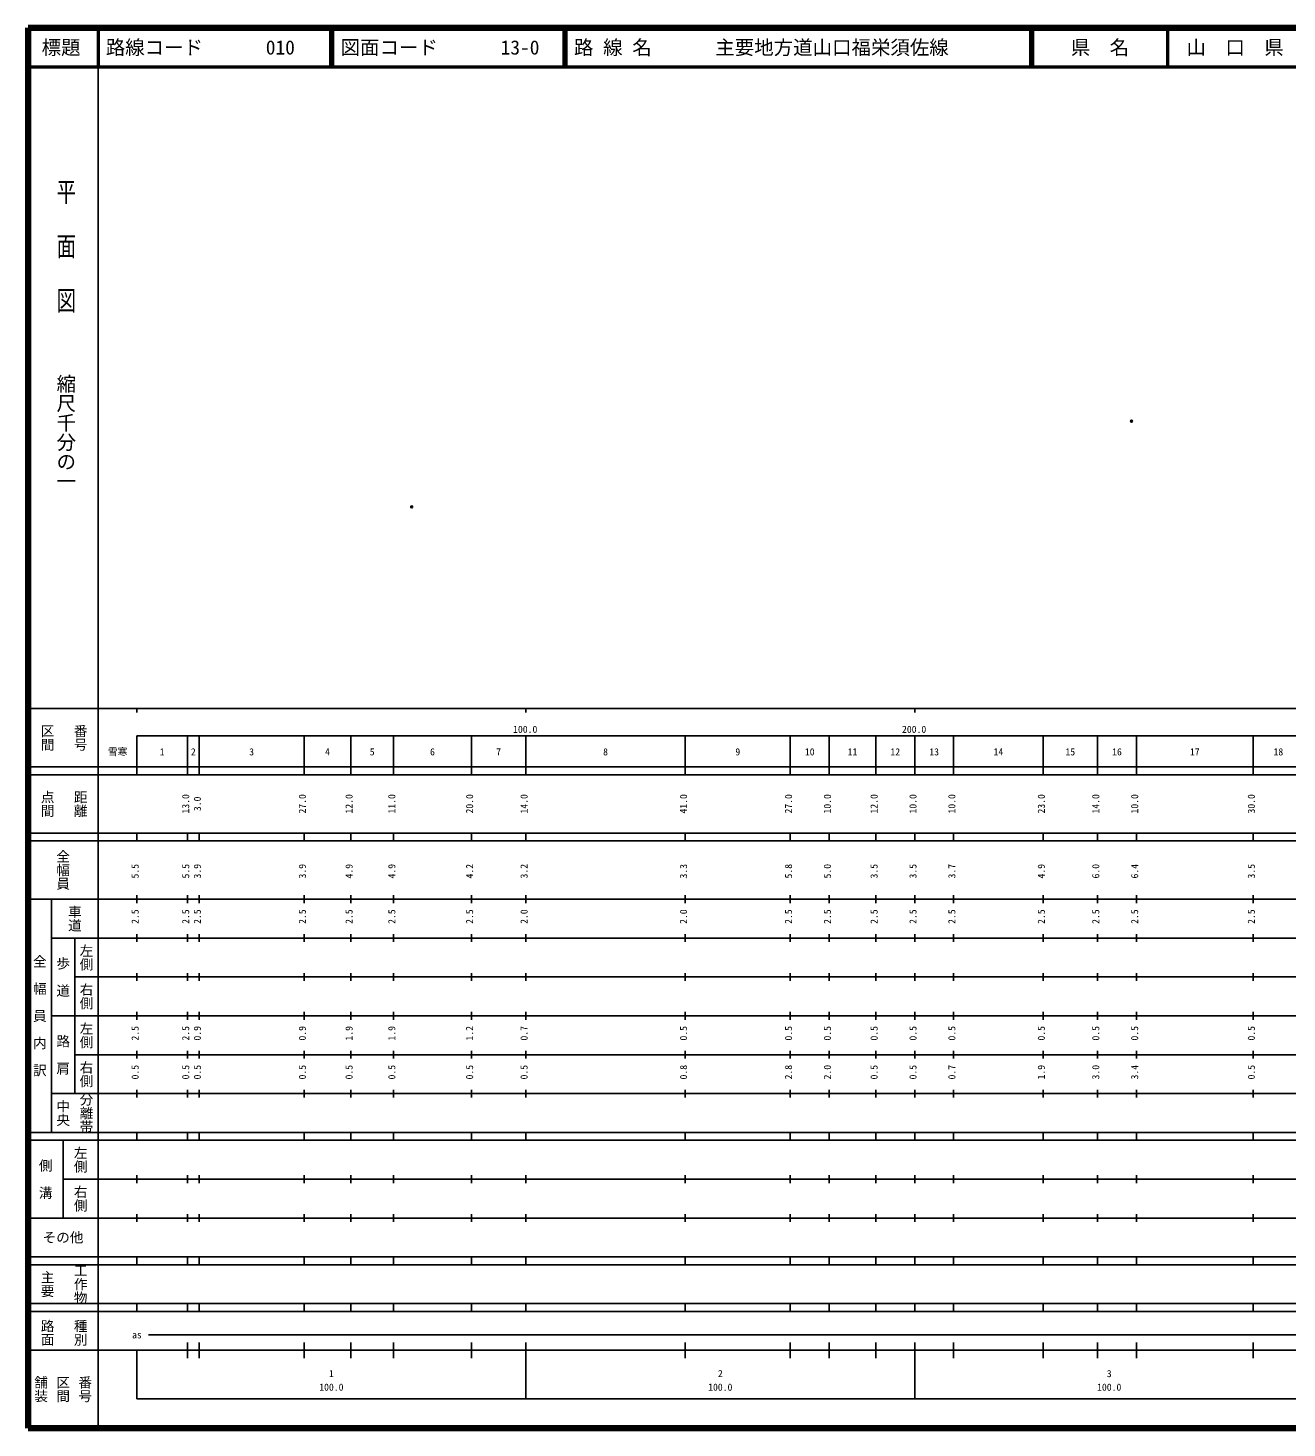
# Model space of a CAD drawing. Units: millimetres on the paper. Extents: x 40 to 680, y 20 to 380.
# Drawn here: x 40 to 363.7, y 20 to 380 of the extents above; entities that cross this region are included whole.
import ezdxf
from ezdxf.enums import TextEntityAlignment as Align

# ---------------------------------------------------------------- set-up
doc = ezdxf.new("R2010")
doc.units = ezdxf.units.MM
doc.header["$PDMODE"] = 32
doc.header["$PDSIZE"] = 0.5
doc.layers.add('M-OTRS', color=6, linetype='Continuous')
doc.layers.add('M-TTL-TXT', color=7, linetype='Continuous')
for name, color, linetype, lineweight in [('M-TTL', 2, 'Continuous', 140), ('M-TTL-BAND', 7, 'Continuous', 25), ('M-TTL-LINE', 7, 'Continuous', 50)]:
    doc.layers.add(name, color=color, linetype=linetype, lineweight=lineweight)
doc.styles.add('@ＭＳ ゴシック', font='')
doc.styles.add('ＭＳ ゴシック', font='')
doc.styles.get('@ＭＳ ゴシック').set_extended_font_data('@MS Gothic')
doc.styles.get('ＭＳ ゴシック').set_extended_font_data('MS Gothic')

msp = doc.modelspace()

# ---------------------------------------------------------------- linework, layer by layer
at = {"layer": 'M-OTRS'}
for p in [(323.762, 278.904), (138.65, 256.853)]:
    msp.add_point(p, dxfattribs=at)
at = {"layer": 'M-TTL'}
for p, q in [((40, 380), (40, 20)), ((680, 380), (40, 380)), ((40, 20), (680, 20))]:
    msp.add_line(p, q, dxfattribs=at)
at = {"layer": 'M-TTL-BAND'}
for p, q in [((58, 370), (58, 20)), ((40, 205), (579, 205)), ((68, 205), (68, 204)), ((168, 205), (168, 204)), ((268, 205), (268, 204)), ((68, 198), (579, 198)), ((68, 198), (68, 188)), ((81, 188), (81, 198)), ((84, 188), (84, 198)), ((111, 188), (111, 198)), ((123, 188), (123, 198)), ((134, 188), (134, 198)), ((154, 188), (154, 198)), ((168, 188), (168, 198)), ((209, 188), (209, 198)), ((236, 188), (236, 198)), ((246, 188), (246, 198)), ((258, 188), (258, 198)), ((268, 188), (268, 198)), ((278, 188), (278, 198)), ((301, 188), (301, 198)), ((315, 188), (315, 198)), ((325, 188), (325, 198)), ((355, 188), (355, 198)), ((40, 190), (579, 190)), ((40, 188), (579, 188)), ((40, 173), (579, 173)), ((68, 171), (68, 173)), ((81, 171), (81, 173)), ((84, 171), (84, 173)), ((111, 171), (111, 173)), ((123, 171), (123, 173)), ((134, 171), (134, 173)), ((154, 171), (154, 173)), ((168, 171), (168, 173)), ((209, 171), (209, 173)), ((236, 171), (236, 173)), ((246, 171), (246, 173)), ((258, 171), (258, 173)), ((268, 171), (268, 173)), ((278, 171), (278, 173)), ((301, 171), (301, 173)), ((315, 171), (315, 173)), ((325, 171), (325, 173)), ((355, 171), (355, 173)), ((40, 171), (579, 171)), ((40, 156), (579, 156)), ((46, 96), (46, 156)), ((68, 155), (68, 157)), ((81, 155), (81, 157)), ((84, 155), (84, 157)), ((111, 155), (111, 157)), ((123, 155), (123, 157)), ((134, 155), (134, 157)), ((154, 155), (154, 157)), ((168, 155), (168, 157)), ((209, 155), (209, 157)), ((236, 155), (236, 157)), ((246, 155), (246, 157)), ((258, 155), (258, 157)), ((268, 155), (268, 157)), ((278, 155), (278, 157)), ((301, 155), (301, 157)), ((315, 155), (315, 157)), ((325, 155), (325, 157)), ((355, 155), (355, 157)), ((46, 146), (579, 146)), ((52, 146), (52, 106)), ((68, 145), (68, 147)), ((81, 145), (81, 147)), ((84, 145), (84, 147)), ((111, 145), (111, 147)), ((123, 145), (123, 147)), ((134, 145), (134, 147)), ((154, 145), (154, 147)), ((168, 145), (168, 147)), ((209, 145), (209, 147)), ((236, 145), (236, 147)), ((246, 145), (246, 147)), ((258, 145), (258, 147)), ((268, 145), (268, 147)), ((278, 145), (278, 147)), ((301, 145), (301, 147)), ((315, 145), (315, 147)), ((325, 145), (325, 147)), ((355, 145), (355, 147)), ((68, 135), (68, 137)), ((81, 135), (81, 137)), ((84, 135), (84, 137)), ((111, 135), (111, 137)), ((123, 135), (123, 137)), ((134, 135), (134, 137)), ((154, 135), (154, 137)), ((168, 135), (168, 137)), ((209, 135), (209, 137)), ((236, 135), (236, 137)), ((246, 135), (246, 137)), ((258, 135), (258, 137)), ((268, 135), (268, 137)), ((278, 135), (278, 137)), ((301, 135), (301, 137)), ((315, 135), (315, 137)), ((325, 135), (325, 137)), ((355, 135), (355, 137)), ((52, 136), (579, 136)), ((46, 126), (579, 126)), ((68, 125), (68, 127)), ((81, 125), (81, 127)), ((84, 125), (84, 127)), ((111, 125), (111, 127)), ((123, 125), (123, 127)), ((134, 125), (134, 127)), ((154, 125), (154, 127)), ((168, 125), (168, 127)), ((209, 125), (209, 127)), ((236, 125), (236, 127)), ((246, 125), (246, 127)), ((258, 125), (258, 127)), ((268, 125), (268, 127)), ((278, 125), (278, 127)), ((301, 125), (301, 127)), ((315, 125), (315, 127)), ((325, 125), (325, 127)), ((355, 125), (355, 127)), ((52, 116), (579, 116)), ((68, 115), (68, 117)), ((81, 115), (81, 117)), ((84, 115), (84, 117)), ((111, 115), (111, 117)), ((123, 115), (123, 117)), ((134, 115), (134, 117)), ((154, 115), (154, 117)), ((168, 115), (168, 117)), ((209, 115), (209, 117)), ((236, 115), (236, 117)), ((246, 115), (246, 117)), ((258, 115), (258, 117)), ((268, 115), (268, 117)), ((278, 115), (278, 117)), ((301, 115), (301, 117)), ((315, 115), (315, 117)), ((325, 115), (325, 117)), ((355, 115), (355, 117)), ((46, 106), (579, 106)), ((68, 105), (68, 107)), ((81, 105), (81, 107)), ((84, 105), (84, 107)), ((111, 105), (111, 107)), ((123, 105), (123, 107)), ((134, 105), (134, 107)), ((154, 105), (154, 107)), ((168, 105), (168, 107)), ((209, 105), (209, 107)), ((236, 105), (236, 107)), ((246, 105), (246, 107)), ((258, 105), (258, 107)), ((268, 105), (268, 107)), ((278, 105), (278, 107)), ((301, 105), (301, 107)), ((315, 105), (315, 107)), ((325, 105), (325, 107)), ((355, 105), (355, 107)), ((40, 96), (579, 96)), ((40, 94), (579, 94)), ((49, 94), (49, 74)), ((68, 94), (68, 96)), ((81, 94), (81, 96)), ((84, 94), (84, 96)), ((111, 94), (111, 96)), ((123, 94), (123, 96)), ((134, 94), (134, 96)), ((154, 94), (154, 96)), ((168, 94), (168, 96)), ((209, 94), (209, 96)), ((236, 94), (236, 96)), ((246, 94), (246, 96)), ((258, 94), (258, 96)), ((268, 94), (268, 96)), ((278, 94), (278, 96)), ((301, 94), (301, 96)), ((315, 94), (315, 96)), ((325, 94), (325, 96)), ((355, 94), (355, 96)), ((49, 84), (579, 84)), ((68, 83), (68, 85)), ((81, 83), (81, 85)), ((84, 83), (84, 85)), ((111, 83), (111, 85)), ((123, 83), (123, 85)), ((134, 83), (134, 85)), ((154, 83), (154, 85)), ((168, 83), (168, 85)), ((209, 83), (209, 85)), ((236, 83), (236, 85)), ((246, 83), (246, 85)), ((258, 83), (258, 85)), ((268, 83), (268, 85)), ((278, 83), (278, 85)), ((301, 83), (301, 85)), ((315, 83), (315, 85)), ((325, 83), (325, 85)), ((355, 83), (355, 85)), ((40, 74), (579, 74)), ((68, 73), (68, 75)), ((81, 73), (81, 75)), ((84, 73), (84, 75)), ((111, 73), (111, 75)), ((123, 73), (123, 75)), ((134, 73), (134, 75)), ((154, 73), (154, 75)), ((168, 73), (168, 75)), ((209, 73), (209, 75)), ((236, 73), (236, 75)), ((246, 73), (246, 75)), ((258, 73), (258, 75)), ((268, 73), (268, 75)), ((278, 73), (278, 75)), ((301, 73), (301, 75)), ((315, 73), (315, 75)), ((325, 73), (325, 75)), ((355, 73), (355, 75)), ((40, 64), (579, 64)), ((40, 62), (579, 62)), ((68, 62), (68, 64)), ((81, 62), (81, 64)), ((84, 62), (84, 64)), ((111, 62), (111, 64)), ((123, 62), (123, 64)), ((134, 62), (134, 64)), ((154, 62), (154, 64)), ((168, 62), (168, 64)), ((209, 62), (209, 64)), ((236, 62), (236, 64)), ((246, 62), (246, 64)), ((258, 62), (258, 64)), ((268, 62), (268, 64)), ((278, 62), (278, 64)), ((301, 62), (301, 64)), ((315, 62), (315, 64)), ((325, 62), (325, 64)), ((355, 62), (355, 64)), ((40, 52), (579, 52)), ((68, 50), (68, 52)), ((81, 50), (81, 52)), ((84, 50), (84, 52)), ((111, 50), (111, 52)), ((123, 50), (123, 52)), ((134, 50), (134, 52)), ((154, 50), (154, 52)), ((168, 50), (168, 52)), ((209, 50), (209, 52)), ((236, 50), (236, 52)), ((246, 50), (246, 52)), ((258, 50), (258, 52)), ((268, 50), (268, 52)), ((278, 50), (278, 52)), ((301, 50), (301, 52)), ((315, 50), (315, 52)), ((325, 50), (325, 52)), ((355, 50), (355, 52)), ((40, 50), (579, 50)), ((71, 44), (565, 44)), ((40, 40), (579, 40)), ((68, 40), (68, 27.5)), ((81, 38), (81, 42)), ((84, 38), (84, 42)), ((111, 38), (111, 42)), ((123, 38), (123, 42)), ((134, 38), (134, 42)), ((154, 38), (154, 42)), ((168, 27.5), (168, 42)), ((209, 38), (209, 42)), ((236, 38), (236, 42)), ((246, 38), (246, 42)), ((258, 38), (258, 42)), ((268, 27.5), (268, 42)), ((278, 38), (278, 42)), ((301, 38), (301, 42)), ((315, 38), (315, 42)), ((325, 38), (325, 42)), ((355, 38), (355, 42)), ((68, 27.5), (579, 27.5))]:
    msp.add_line(p, q, dxfattribs=at)
at = {"layer": 'M-TTL-LINE'}
for p, q in [((58, 380), (58, 370)), ((117.75, 380), (117.75, 370)), ((118.25, 380), (118.25, 370)), ((177.75, 380), (177.75, 370)), ((178.25, 380), (178.25, 370)), ((297.75, 380), (297.75, 370)), ((298.25, 380), (298.25, 370)), ((333, 380), (333, 370)), ((40, 370), (680, 370))]:
    msp.add_line(p, q, dxfattribs=at)

# ---------------------------------------------------------------- texts
at = {"layer": 'M-TTL-BAND', "style": '@ＭＳ ゴシック', "width": 1.4}
msp.add_text('平  面  図', height=3.666, rotation=270, dxfattribs=at).set_placement((49.777, 306.475), align=Align.MIDDLE_RIGHT)
at = {"layer": 'M-TTL-BAND', "style": '@ＭＳ ゴシック'}
msp.add_text('縮尺千分の一', height=3.666, rotation=270, dxfattribs=at).set_placement((49.777, 261.03), align=Align.MIDDLE_RIGHT)
for s, p in [('区間', (45, 197.5)), ('番号', (53.5, 197.5)), ('点間', (45, 180.5)), ('距離', (53.5, 180.5)), ('全幅員', (49, 163.5)), ('車道', (52, 151)), ('左側', (55, 141)), ('全\u3000幅\u3000員\u3000内\u3000訳', (43, 126)), ('歩\u3000道', (49, 136)), ('右側', (55, 131)), ('左側', (55, 121)), ('路\u3000肩', (49, 116)), ('右側', (55, 111)), ('分離帯', (55, 101)), ('中央', (49, 101)), ('左側', (53.5, 89)), ('側\u3000溝', (44.5, 84)), ('右側', (53.5, 79)), ('工作物', (53.5, 57)), ('主要', (45, 57)), ('路面', (45, 44.5)), ('種別', (53.5, 44.5)), ('舗装', (43.333, 30)), ('区間', (49, 30)), ('番号', (54.667, 30))]:
    msp.add_text(s, height=2.566, rotation=270, dxfattribs=at).set_placement(p, align=Align.MIDDLE_CENTER)
at = {"layer": 'M-TTL-BAND', "style": 'ＭＳ ゴシック'}
for s, p in [('100.0', (167.844, 198.195)), ('200.0', (267.844, 198.195)), ('雪寒', (63.05, 192.405)), ('1', (74.5, 192.405)), ('2', (82.5, 192.405)), ('3', (97.5, 192.405)), ('4', (117, 192.405)), ('5', (128.5, 192.405)), ('6', (144, 192.405)), ('7', (161, 192.405)), ('8', (188.5, 192.405)), ('9', (222.5, 192.405)), ('10', (241, 192.405)), ('11', (252, 192.405)), ('12', (263, 192.405)), ('13', (273, 192.405)), ('14', (289.5, 192.405)), ('15', (308, 192.405)), ('16', (320, 192.405)), ('17', (340, 192.405)), ('18', (361.5, 192.405)), ('as', (68, 42.5)), ('1', (118, 32.523)), ('2', (218, 32.523)), ('3', (318, 32.523)), ('100.0', (118, 29.033)), ('100.0', (218, 29.033)), ('100.0', (318, 29.033))]:
    msp.add_text(s, height=1.833, dxfattribs=at).set_placement(p, align=Align.BOTTOM_CENTER)
for s, p in [('13.0', (82, 180.5)), ('3.0', (85, 180.5)), ('27.0', (112, 180.5)), ('12.0', (124, 180.5)), ('11.0', (135, 180.5)), ('20.0', (155, 180.5)), ('14.0', (169, 180.5)), ('41.0', (210, 180.5)), ('27.0', (237, 180.5)), ('10.0', (247, 180.5)), ('12.0', (259, 180.5)), ('10.0', (269, 180.5)), ('10.0', (279, 180.5)), ('23.0', (302, 180.5)), ('14.0', (316, 180.5)), ('10.0', (326, 180.5)), ('30.0', (356, 180.5)), ('5.5', (69, 163.174)), ('5.5', (82, 163.174)), ('3.9', (85, 163.174)), ('3.9', (112, 163.174)), ('4.9', (124, 163.174)), ('4.9', (135, 163.174)), ('4.2', (155, 163.174)), ('3.2', (169, 163.174)), ('3.3', (210, 163.174)), ('5.8', (237, 163.174)), ('5.0', (247, 163.174)), ('3.5', (259, 163.174)), ('3.5', (269, 163.174)), ('3.7', (279, 163.174)), ('4.9', (302, 163.174)), ('6.0', (316, 163.174)), ('6.4', (326, 163.174)), ('3.5', (356, 163.174)), ('2.5', (69, 151.5)), ('2.5', (82, 151.5)), ('2.5', (85, 151.5)), ('2.5', (112, 151.5)), ('2.5', (124, 151.5)), ('2.5', (135, 151.5)), ('2.5', (155, 151.5)), ('2.0', (169, 151.5)), ('2.0', (210, 151.5)), ('2.5', (237, 151.5)), ('2.5', (247, 151.5)), ('2.5', (259, 151.5)), ('2.5', (269, 151.5)), ('2.5', (279, 151.5)), ('2.5', (302, 151.5)), ('2.5', (316, 151.5)), ('2.5', (326, 151.5)), ('2.5', (356, 151.5)), ('2.5', (69, 121.5)), ('2.5', (82, 121.5)), ('0.9', (85, 121.5)), ('0.9', (112, 121.5)), ('1.9', (124, 121.5)), ('1.9', (135, 121.5)), ('1.2', (155, 121.5)), ('0.7', (169, 121.5)), ('0.5', (210, 121.5)), ('0.5', (237, 121.5)), ('0.5', (247, 121.5)), ('0.5', (259, 121.5)), ('0.5', (269, 121.5)), ('0.5', (279, 121.5)), ('0.5', (302, 121.5)), ('0.5', (316, 121.5)), ('0.5', (326, 121.5)), ('0.5', (356, 121.5)), ('0.5', (69, 111.5)), ('0.5', (82, 111.5)), ('0.5', (85, 111.5)), ('0.5', (112, 111.5)), ('0.5', (124, 111.5)), ('0.5', (135, 111.5)), ('0.5', (155, 111.5)), ('0.5', (169, 111.5)), ('0.8', (210, 111.5)), ('2.8', (237, 111.5)), ('2.0', (247, 111.5)), ('0.5', (259, 111.5)), ('0.5', (269, 111.5)), ('0.7', (279, 111.5)), ('1.9', (302, 111.5)), ('3.0', (316, 111.5)), ('3.4', (326, 111.5)), ('0.5', (356, 111.5))]:
    msp.add_text(s, height=1.833, rotation=90, dxfattribs=at).set_placement(p, align=Align.BOTTOM_CENTER)
msp.add_text('その他', height=2.566, dxfattribs=at).set_placement((49, 69), align=Align.MIDDLE_CENTER)
at = {"layer": 'M-TTL-TXT', "style": 'ＭＳ ゴシック'}
for s, p in [('標題', (48.5, 375)), ('県\u3000名', (315.625, 375)), ('山\u3000口\u3000県', (350.375, 375))]:
    msp.add_text(s, height=3.666, dxfattribs=at).set_placement(p, align=Align.MIDDLE_CENTER)
for s, p in [('路線コード', (60, 375)), ('010', (101.142, 375)), ('図面コード', (120.38, 375)), ('13-0', (161.521, 375)), ('路 線 名', (180.38, 375)), ('主要地方道山口福栄須佐線', (216.734, 375))]:
    msp.add_text(s, height=3.666, dxfattribs=at).set_placement(p, align=Align.MIDDLE_LEFT)

doc.saveas('drawing.dxf')
